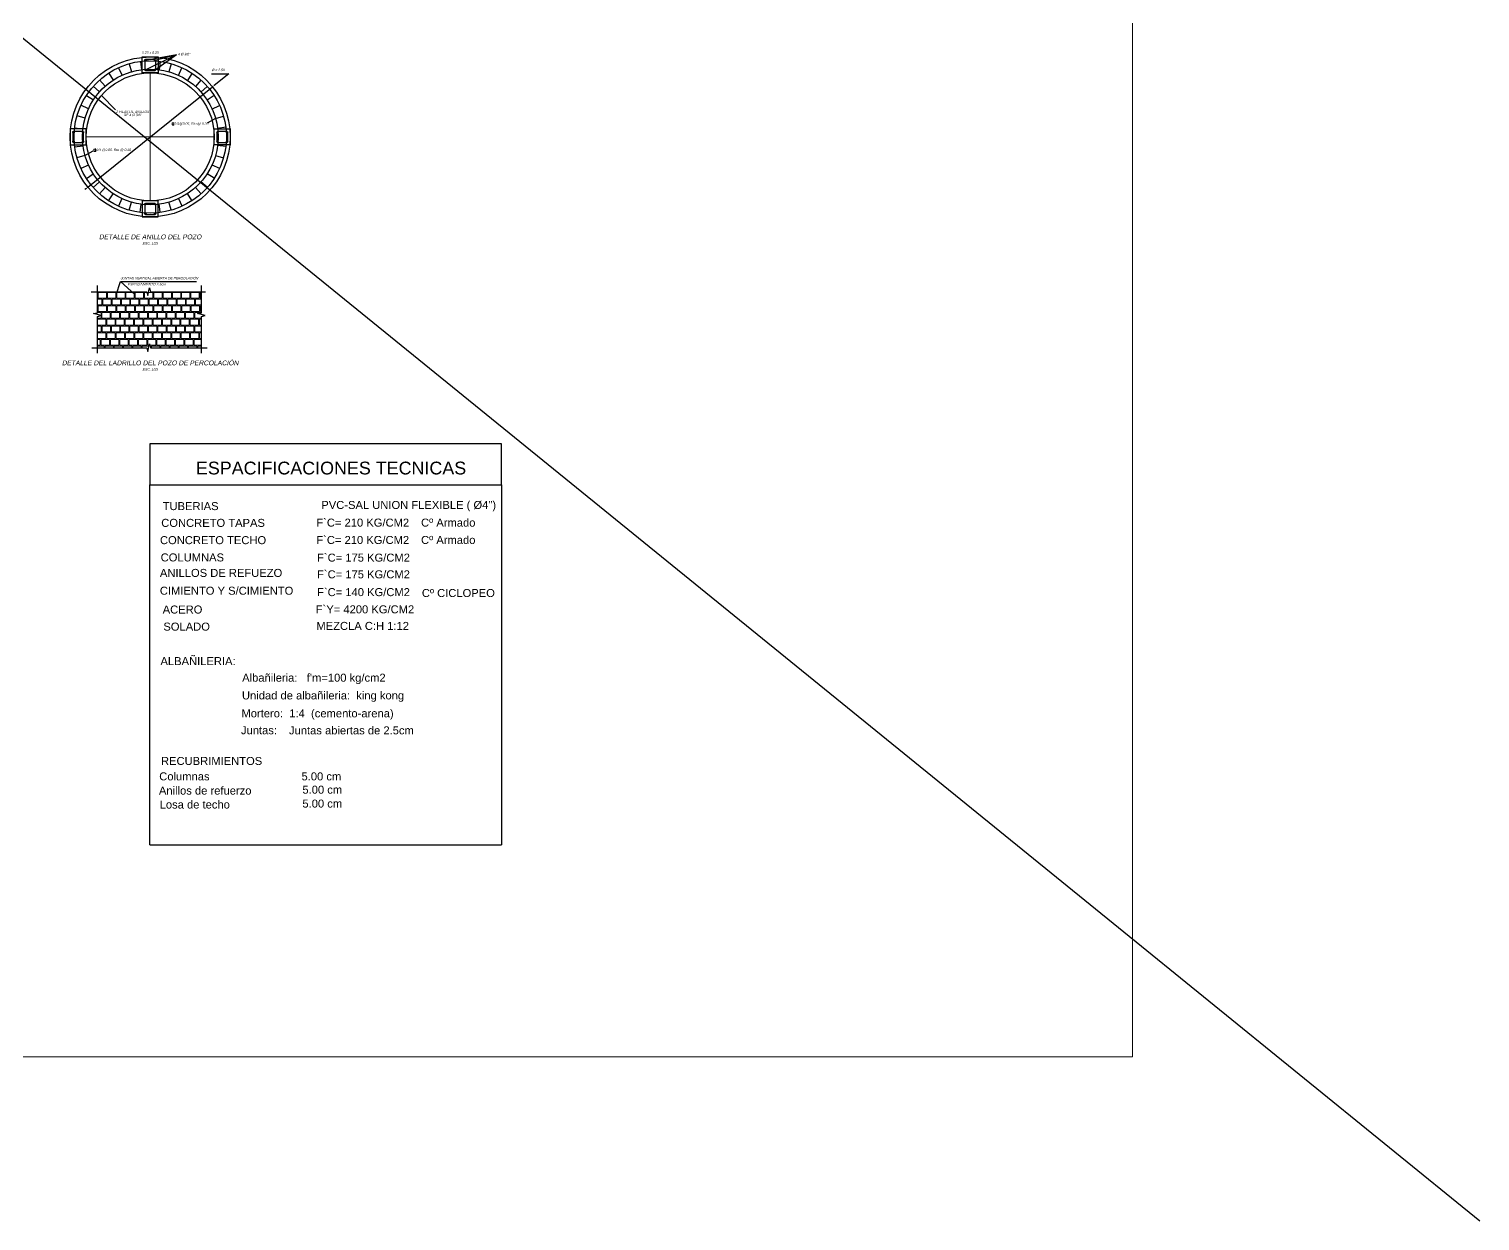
# Model space of a CAD drawing. Header units: metres. Extents: x 4293 to 4528, y 2596 to 2639.
# Drawn here: x 4312.76 to 4335.43, y 2603.11 to 2621.74 of the extents above; entities that cross this region are included whole.
import ezdxf
from ezdxf.enums import TextEntityAlignment as Align

# ---------------------------------------------------------------- set-up
doc = ezdxf.new("R2010")
doc.units = ezdxf.units.M
for name, color, linetype, lineweight in [('a. acero', 150, 'Continuous', 25), ('A. ESÈCIFICACIONES', 7, 'Continuous', 15), ('a. Ladrillos', 24, 'Continuous', 15), ('a. titulos', 106, 'Continuous', 25), ('A.Pen 0.3', 3, 'Continuous', 30), ('A.Texto', 180, 'Continuous', 5), ('CCC', 3, 'Continuous', 5), ('cimiento', 6, 'Continuous', 30), ('Cotas', 170, 'Continuous', 5), ('Sombreados', 8, 'Continuous', 5)]:
    doc.layers.add(name, color=color, linetype=linetype, lineweight=lineweight)
doc.styles.add('ARIAL', font='arial.ttf', dxfattribs={"oblique": 10})
doc.styles.add('Cotas', font='arial.ttf', dxfattribs={"height": 0.2})
doc.styles.get("Standard").update_dxf_attribs({"font": 'simplex.shx'})
doc.dimstyles.new('Esc 1-25', dxfattribs={"dimscale": 0.25, "dimtxt": 0.15, "dimasz": 0.125, "dimexe": 0.1, "dimexo": 0.1, "dimgap": 0.15, "dimtad": 2, "dimtih": 1, "dimtoh": 1, "dimzin": 4, "dimdsep": 46, "dimtxsty": 'ARIAL', "dimblk": 'ARCHTICK', "dimcen": 0.5, "dimdle": 0.1, "dimadec": 0, "dimazin": 0, "dimtfac": 1, "dimtofl": 0, "dimtmove": 2, "dimatfit": 3, "dimfxl": 1, "dimtolj": 1, "dimtzin": 0, "dimarcsym": 1})
doc.dimstyles.new('Esc 1-25$3', dxfattribs={"dimscale": 0.25, "dimtxt": 0.15, "dimasz": 0.125, "dimexe": 0.1, "dimexo": 0.1, "dimgap": 0.15, "dimtad": 2, "dimtih": 1, "dimtoh": 1, "dimzin": 1, "dimdsep": 46, "dimtxsty": 'ARIAL', "dimcen": 0.5, "dimdle": 0.1, "dimadec": 0, "dimazin": 0, "dimtfac": 1, "dimtmove": 0, "dimatfit": 3, "dimfxl": 1, "dimtolj": 1, "dimtzin": 0, "dimarcsym": 1})
doc.dimstyles.new('ISO-25', dxfattribs={"dimtxt": 0.1, "dimasz": 0.1, "dimexe": 0.1, "dimexo": 0.075, "dimgap": 0.08, "dimtad": 2, "dimtih": 1, "dimtoh": 1, "dimzin": 1, "dimtxsty": 'Standard', "dimblk": 'ARCHTICK', "dimcen": 2.5, "dimadec": 0, "dimazin": 0, "dimtfac": 1, "dimtmove": 0, "dimatfit": 3, "dimfxl": 1, "dimarcsym": 0})

# ---------------------------------------------------------------- blocks, each defined once
blk = doc.blocks.new('_ArchTick')
at = {"color": 0, "linetype": 'ByBlock', "const_width": 0.15}
blk.add_lwpolyline([(-0.5, -0.5), (0.5, 0.5)], dxfattribs=at)
blk = doc.blocks.new('*D597')
at = {"layer": 'Cotas', "color": 0, "lineweight": -2, "transparency": 16777216}
for p, q in [((4315.614, 2621.041), (4315.884, 2621.041)), ((4315.884, 2621.041), (4315.655, 2620.857)), ((4313.683, 2619.27), (4315.63, 2620.837)), ((4313.658, 2619.25), (4313.634, 2619.23))]:
    blk.add_line(p, q, dxfattribs=at)
at = {"layer": 'Cotas', "color": 0, "transparency": 16777216}
for points in [[(4315.651, 2620.861), (4315.658, 2620.853), (4315.63, 2620.837)], [(4313.655, 2619.254), (4313.662, 2619.246), (4313.683, 2619.27)]]:
    blk.add_solid(points, dxfattribs=at)
at = {"layer": 'Defpoints', "color": 0, "transparency": 16777216}
for p in [(4315.63, 2620.837), (4313.683, 2619.27)]:
    blk.add_point(p, dxfattribs=at)
at = {"layer": 'Cotas', "color": 0, "transparency": 16777216, "insert": (4315.717, 2621.099), "char_height": 0.0375, "attachment_point": 5, "style": 'ARIAL'}
blk.add_mtext('\\A1;%%C = 2.50', dxfattribs=at)

msp = doc.modelspace()

# ---------------------------------------------------------------- linework, layer by layer
at = {"ltscale": 0.5}
msp.add_lwpolyline([(4292.643, 2637.855), (4335.43, 2603.115)], dxfattribs=at)
at = {"layer": 'a. acero'}
for p, q in [((4314.216, 2621.017), (4314.162, 2621.136)), ((4314.328, 2621.197), (4314.364, 2621.072)), ((4314.502, 2621.233), (4314.519, 2621.104)), ((4314.812, 2621.229), (4314.795, 2621.1)), ((4314.985, 2621.193), (4314.949, 2621.068)), ((4315.098, 2621.013), (4315.152, 2621.131)), ((4313.866, 2620.943), (4313.952, 2620.846)), ((4314.007, 2621.05), (4314.078, 2620.941)), ((4315.307, 2621.046), (4315.236, 2620.937)), ((4315.448, 2620.938), (4315.361, 2620.841)), ((4313.66, 2620.703), (4313.768, 2620.632)), ((4313.767, 2620.844), (4313.864, 2620.757)), ((4315.546, 2620.839), (4315.449, 2620.753)), ((4315.654, 2620.699), (4315.545, 2620.628)), ((4313.692, 2620.494), (4313.574, 2620.548)), ((4315.621, 2620.489), (4315.739, 2620.543)), ((4313.475, 2620.196), (4313.604, 2620.18)), ((4313.638, 2620.346), (4313.513, 2620.382)), ((4315.676, 2620.341), (4315.801, 2620.377)), ((4315.837, 2620.204), (4315.708, 2620.187)), ((4313.475, 2619.899), (4313.604, 2619.916)), ((4313.636, 2619.761), (4313.511, 2619.725)), ((4315.676, 2619.765), (4315.801, 2619.729)), ((4315.837, 2619.902), (4315.708, 2619.919)), ((4313.691, 2619.613), (4313.573, 2619.559)), ((4315.621, 2619.617), (4315.739, 2619.563)), ((4313.658, 2619.404), (4313.767, 2619.475)), ((4313.766, 2619.263), (4313.863, 2619.349)), ((4315.546, 2619.266), (4315.449, 2619.353)), ((4315.654, 2619.407), (4315.545, 2619.478)), ((4313.865, 2619.164), (4313.951, 2619.261)), ((4314.006, 2619.056), (4314.077, 2619.165)), ((4314.215, 2619.089), (4314.161, 2618.971)), ((4315.097, 2619.093), (4315.151, 2618.975)), ((4315.307, 2619.06), (4315.236, 2619.169)), ((4315.448, 2619.168), (4315.361, 2619.265)), ((4314.327, 2618.91), (4314.363, 2619.035)), ((4314.5, 2618.874), (4314.517, 2619.002)), ((4314.812, 2618.877), (4314.795, 2619.006)), ((4314.985, 2618.913), (4314.949, 2619.038))]:
    msp.add_line(p, q, dxfattribs=at)
for points in [[(4314.571, 2621.254), (4314.571, 2621.103)], [(4314.732, 2621.263), (4314.581, 2621.263)], [(4314.741, 2621.103), (4314.741, 2621.254)], [(4314.581, 2621.093), (4314.732, 2621.093)], [(4313.446, 2620.129), (4313.446, 2619.978)], [(4313.607, 2620.138), (4313.456, 2620.138)], [(4313.456, 2619.968), (4313.607, 2619.968)], [(4313.616, 2619.978), (4313.616, 2620.129)], [(4315.696, 2620.129), (4315.696, 2619.978)], [(4315.857, 2620.138), (4315.706, 2620.138)], [(4315.706, 2619.968), (4315.857, 2619.968)], [(4315.866, 2619.978), (4315.866, 2620.129)], [(4314.571, 2619.004), (4314.571, 2618.853)], [(4314.732, 2619.013), (4314.581, 2619.013)], [(4314.581, 2618.843), (4314.732, 2618.843)], [(4314.741, 2618.853), (4314.741, 2619.004)]]:
    msp.add_lwpolyline(points, dxfattribs=at)
for centre, radius in [((4314.656, 2620.053), 1.19), ((4314.656, 2620.053), 1.06), ((4314.581, 2621.254), 0.00953), ((4314.581, 2621.103), 0.00953), ((4314.732, 2621.254), 0.00953), ((4314.732, 2621.103), 0.00953), ((4313.456, 2620.129), 0.00953), ((4313.456, 2619.978), 0.00953), ((4313.607, 2620.129), 0.00953), ((4313.607, 2619.978), 0.00953), ((4315.706, 2620.129), 0.00953), ((4315.706, 2619.978), 0.00953), ((4315.857, 2620.129), 0.00953), ((4315.857, 2619.978), 0.00953), ((4314.581, 2619.004), 0.00953), ((4314.581, 2618.853), 0.00953), ((4314.732, 2619.004), 0.00953), ((4314.732, 2618.853), 0.00953)]:
    msp.add_circle(centre, radius, dxfattribs=at)
at = {"layer": 'a. Ladrillos'}
for points in [[(4313.831, 2617.519), (4313.9, 2617.519), (4313.9, 2617.429), (4313.831, 2617.429)], [(4313.842, 2617.624), (4313.972, 2617.624), (4313.972, 2617.534), (4313.842, 2617.534), (4313.842, 2617.624)], [(4313.915, 2617.519), (4314.045, 2617.519), (4314.045, 2617.429), (4313.915, 2617.429), (4313.915, 2617.519)], [(4313.987, 2617.624), (4314.117, 2617.624), (4314.117, 2617.534), (4313.987, 2617.534), (4313.987, 2617.624)], [(4314.06, 2617.519), (4314.19, 2617.519), (4314.19, 2617.429), (4314.06, 2617.429), (4314.06, 2617.519)], [(4314.132, 2617.624), (4314.262, 2617.624), (4314.262, 2617.534), (4314.132, 2617.534), (4314.132, 2617.624)], [(4314.205, 2617.519), (4314.335, 2617.519), (4314.335, 2617.429), (4314.205, 2617.429), (4314.205, 2617.519)], [(4314.277, 2617.624), (4314.407, 2617.624), (4314.407, 2617.534), (4314.277, 2617.534), (4314.277, 2617.624)], [(4314.35, 2617.519), (4314.48, 2617.519), (4314.48, 2617.429), (4314.35, 2617.429), (4314.35, 2617.519)], [(4314.422, 2617.624), (4314.552, 2617.624), (4314.552, 2617.534), (4314.422, 2617.534), (4314.422, 2617.624)], [(4314.495, 2617.519), (4314.625, 2617.519), (4314.625, 2617.429), (4314.495, 2617.429), (4314.495, 2617.519)], [(4314.567, 2617.624), (4314.604, 2617.624)], [(4314.629, 2617.624), (4314.697, 2617.624), (4314.697, 2617.534), (4314.567, 2617.534), (4314.567, 2617.624)], [(4314.64, 2617.519), (4314.77, 2617.519), (4314.77, 2617.429), (4314.64, 2617.429), (4314.64, 2617.519)], [(4314.712, 2617.624), (4314.842, 2617.624), (4314.842, 2617.534), (4314.712, 2617.534), (4314.712, 2617.624)], [(4314.785, 2617.519), (4314.915, 2617.519), (4314.915, 2617.429), (4314.785, 2617.429), (4314.785, 2617.519)], [(4314.857, 2617.624), (4314.987, 2617.624), (4314.987, 2617.534), (4314.857, 2617.534), (4314.857, 2617.624)], [(4314.93, 2617.519), (4315.06, 2617.519), (4315.06, 2617.429), (4314.93, 2617.429), (4314.93, 2617.519)], [(4315.002, 2617.624), (4315.132, 2617.624), (4315.132, 2617.534), (4315.002, 2617.534), (4315.002, 2617.624)], [(4315.075, 2617.519), (4315.205, 2617.519), (4315.205, 2617.429), (4315.075, 2617.429), (4315.075, 2617.519)], [(4315.147, 2617.624), (4315.277, 2617.624), (4315.277, 2617.534), (4315.147, 2617.534), (4315.147, 2617.624)], [(4315.22, 2617.519), (4315.35, 2617.519), (4315.35, 2617.429), (4315.22, 2617.429), (4315.22, 2617.519)], [(4315.292, 2617.624), (4315.422, 2617.624), (4315.422, 2617.534), (4315.292, 2617.534), (4315.292, 2617.624)], [(4315.365, 2617.519), (4315.456, 2617.519)], [(4315.456, 2617.429), (4315.365, 2617.429), (4315.365, 2617.519)], [(4315.437, 2617.624), (4315.456, 2617.624)], [(4315.456, 2617.534), (4315.437, 2617.534), (4315.437, 2617.624)], [(4313.831, 2617.309), (4313.887, 2617.309), (4313.887, 2617.219), (4313.831, 2617.219)], [(4313.844, 2617.414), (4313.974, 2617.414), (4313.974, 2617.324), (4313.844, 2617.324), (4313.844, 2617.414)], [(4313.902, 2617.309), (4314.032, 2617.309), (4314.032, 2617.219), (4313.902, 2617.219), (4313.902, 2617.309)], [(4313.989, 2617.414), (4314.119, 2617.414), (4314.119, 2617.324), (4313.989, 2617.324), (4313.989, 2617.414)], [(4314.047, 2617.309), (4314.177, 2617.309), (4314.177, 2617.219), (4314.047, 2617.219), (4314.047, 2617.309)], [(4314.134, 2617.414), (4314.264, 2617.414), (4314.264, 2617.324), (4314.134, 2617.324), (4314.134, 2617.414)], [(4314.192, 2617.309), (4314.322, 2617.309), (4314.322, 2617.219), (4314.192, 2617.219), (4314.192, 2617.309)], [(4314.279, 2617.414), (4314.409, 2617.414), (4314.409, 2617.324), (4314.279, 2617.324), (4314.279, 2617.414)], [(4314.337, 2617.309), (4314.467, 2617.309), (4314.467, 2617.219), (4314.337, 2617.219), (4314.337, 2617.309)], [(4314.424, 2617.414), (4314.554, 2617.414), (4314.554, 2617.324), (4314.424, 2617.324), (4314.424, 2617.414)], [(4314.482, 2617.309), (4314.612, 2617.309), (4314.612, 2617.219), (4314.482, 2617.219), (4314.482, 2617.309)], [(4314.569, 2617.414), (4314.699, 2617.414), (4314.699, 2617.324), (4314.569, 2617.324), (4314.569, 2617.414)], [(4314.627, 2617.309), (4314.757, 2617.309), (4314.757, 2617.219), (4314.627, 2617.219), (4314.627, 2617.309)], [(4314.714, 2617.414), (4314.844, 2617.414), (4314.844, 2617.324), (4314.714, 2617.324), (4314.714, 2617.414)], [(4314.772, 2617.309), (4314.902, 2617.309), (4314.902, 2617.219), (4314.772, 2617.219), (4314.772, 2617.309)], [(4314.859, 2617.414), (4314.989, 2617.414), (4314.989, 2617.324), (4314.859, 2617.324), (4314.859, 2617.414)], [(4314.917, 2617.309), (4315.047, 2617.309), (4315.047, 2617.219), (4314.917, 2617.219), (4314.917, 2617.309)], [(4315.004, 2617.414), (4315.134, 2617.414), (4315.134, 2617.324), (4315.004, 2617.324), (4315.004, 2617.414)], [(4315.062, 2617.309), (4315.192, 2617.309), (4315.192, 2617.219), (4315.062, 2617.219), (4315.062, 2617.309)], [(4315.149, 2617.414), (4315.279, 2617.414), (4315.279, 2617.324), (4315.149, 2617.324), (4315.149, 2617.414)], [(4315.207, 2617.309), (4315.337, 2617.309), (4315.337, 2617.219), (4315.207, 2617.219), (4315.207, 2617.309)], [(4315.294, 2617.414), (4315.424, 2617.414), (4315.424, 2617.324), (4315.294, 2617.324), (4315.294, 2617.414)], [(4315.352, 2617.309), (4315.456, 2617.309)], [(4315.456, 2617.219), (4315.352, 2617.219), (4315.352, 2617.309)], [(4315.439, 2617.414), (4315.456, 2617.414)], [(4315.456, 2617.324), (4315.439, 2617.324), (4315.439, 2617.414)], [(4315.482, 2617.271), (4315.482, 2617.253)], [(4313.831, 2617.204), (4313.961, 2617.204), (4313.961, 2617.114), (4313.831, 2617.114), (4313.831, 2617.204)], [(4313.831, 2617.099), (4313.889, 2617.099), (4313.889, 2617.009), (4313.831, 2617.009)], [(4313.904, 2617.099), (4314.034, 2617.099), (4314.034, 2617.009), (4313.904, 2617.009), (4313.904, 2617.099)], [(4313.976, 2617.204), (4314.106, 2617.204), (4314.106, 2617.114), (4313.976, 2617.114), (4313.976, 2617.204)], [(4314.049, 2617.099), (4314.179, 2617.099), (4314.179, 2617.009), (4314.049, 2617.009), (4314.049, 2617.099)], [(4314.121, 2617.204), (4314.251, 2617.204), (4314.251, 2617.114), (4314.121, 2617.114), (4314.121, 2617.204)], [(4314.194, 2617.099), (4314.324, 2617.099), (4314.324, 2617.009), (4314.194, 2617.009), (4314.194, 2617.099)], [(4314.266, 2617.204), (4314.396, 2617.204), (4314.396, 2617.114), (4314.266, 2617.114), (4314.266, 2617.204)], [(4314.339, 2617.099), (4314.469, 2617.099), (4314.469, 2617.009), (4314.339, 2617.009), (4314.339, 2617.099)], [(4314.411, 2617.204), (4314.541, 2617.204), (4314.541, 2617.114), (4314.411, 2617.114), (4314.411, 2617.204)], [(4314.484, 2617.099), (4314.614, 2617.099), (4314.614, 2617.009), (4314.484, 2617.009), (4314.484, 2617.099)], [(4314.556, 2617.204), (4314.686, 2617.204), (4314.686, 2617.114), (4314.556, 2617.114), (4314.556, 2617.204)], [(4314.629, 2617.099), (4314.759, 2617.099), (4314.759, 2617.009), (4314.629, 2617.009), (4314.629, 2617.099)], [(4314.701, 2617.204), (4314.831, 2617.204), (4314.831, 2617.114), (4314.701, 2617.114), (4314.701, 2617.204)], [(4314.774, 2617.099), (4314.904, 2617.099), (4314.904, 2617.009), (4314.774, 2617.009), (4314.774, 2617.099)], [(4314.846, 2617.204), (4314.976, 2617.204), (4314.976, 2617.114), (4314.846, 2617.114), (4314.846, 2617.204)], [(4314.919, 2617.099), (4315.049, 2617.099), (4315.049, 2617.009), (4314.919, 2617.009), (4314.919, 2617.099)], [(4314.991, 2617.204), (4315.121, 2617.204), (4315.121, 2617.114), (4314.991, 2617.114), (4314.991, 2617.204)], [(4315.064, 2617.099), (4315.194, 2617.099), (4315.194, 2617.009), (4315.064, 2617.009), (4315.064, 2617.099)], [(4315.136, 2617.204), (4315.266, 2617.204), (4315.266, 2617.114), (4315.136, 2617.114), (4315.136, 2617.204)], [(4315.209, 2617.099), (4315.339, 2617.099), (4315.339, 2617.009), (4315.209, 2617.009), (4315.209, 2617.099)], [(4315.281, 2617.204), (4315.411, 2617.204), (4315.411, 2617.114), (4315.281, 2617.114), (4315.281, 2617.204)], [(4315.354, 2617.099), (4315.456, 2617.099)], [(4315.456, 2617.009), (4315.354, 2617.009), (4315.354, 2617.099)], [(4315.426, 2617.204), (4315.456, 2617.204)], [(4315.456, 2617.114), (4315.426, 2617.114), (4315.426, 2617.204)], [(4313.831, 2616.889), (4313.876, 2616.889), (4313.876, 2616.799), (4313.831, 2616.799)], [(4313.833, 2616.994), (4313.963, 2616.994), (4313.963, 2616.904), (4313.833, 2616.904), (4313.833, 2616.994)], [(4313.891, 2616.889), (4314.021, 2616.889), (4314.021, 2616.799), (4313.891, 2616.799), (4313.891, 2616.889)], [(4313.978, 2616.994), (4314.108, 2616.994), (4314.108, 2616.904), (4313.978, 2616.904), (4313.978, 2616.994)], [(4314.036, 2616.889), (4314.166, 2616.889), (4314.166, 2616.799), (4314.036, 2616.799), (4314.036, 2616.889)], [(4314.123, 2616.994), (4314.253, 2616.994), (4314.253, 2616.904), (4314.123, 2616.904), (4314.123, 2616.994)], [(4314.181, 2616.889), (4314.311, 2616.889), (4314.311, 2616.799), (4314.181, 2616.799), (4314.181, 2616.889)], [(4314.268, 2616.994), (4314.398, 2616.994), (4314.398, 2616.904), (4314.268, 2616.904), (4314.268, 2616.994)], [(4314.326, 2616.889), (4314.456, 2616.889), (4314.456, 2616.799), (4314.326, 2616.799), (4314.326, 2616.889)], [(4314.413, 2616.994), (4314.543, 2616.994), (4314.543, 2616.904), (4314.413, 2616.904), (4314.413, 2616.994)], [(4314.471, 2616.889), (4314.601, 2616.889), (4314.601, 2616.799), (4314.471, 2616.799), (4314.471, 2616.889)], [(4314.558, 2616.994), (4314.688, 2616.994), (4314.688, 2616.904), (4314.558, 2616.904), (4314.558, 2616.994)], [(4314.616, 2616.889), (4314.746, 2616.889), (4314.746, 2616.799), (4314.616, 2616.799), (4314.616, 2616.889)], [(4314.703, 2616.994), (4314.833, 2616.994), (4314.833, 2616.904), (4314.703, 2616.904), (4314.703, 2616.994)], [(4314.761, 2616.889), (4314.891, 2616.889), (4314.891, 2616.799), (4314.761, 2616.799), (4314.761, 2616.889)], [(4314.848, 2616.994), (4314.978, 2616.994), (4314.978, 2616.904), (4314.848, 2616.904), (4314.848, 2616.994)], [(4314.906, 2616.889), (4315.036, 2616.889), (4315.036, 2616.799), (4314.906, 2616.799), (4314.906, 2616.889)], [(4314.993, 2616.994), (4315.123, 2616.994), (4315.123, 2616.904), (4314.993, 2616.904), (4314.993, 2616.994)], [(4315.051, 2616.889), (4315.181, 2616.889), (4315.181, 2616.799), (4315.051, 2616.799), (4315.051, 2616.889)], [(4315.138, 2616.994), (4315.268, 2616.994), (4315.268, 2616.904), (4315.138, 2616.904), (4315.138, 2616.994)], [(4315.196, 2616.889), (4315.326, 2616.889), (4315.326, 2616.799), (4315.196, 2616.799), (4315.196, 2616.889)], [(4315.283, 2616.994), (4315.413, 2616.994), (4315.413, 2616.904), (4315.283, 2616.904), (4315.283, 2616.994)], [(4315.341, 2616.889), (4315.456, 2616.889)], [(4315.456, 2616.799), (4315.341, 2616.799), (4315.341, 2616.889)], [(4315.428, 2616.994), (4315.456, 2616.994)], [(4315.456, 2616.904), (4315.428, 2616.904), (4315.428, 2616.994)], [(4313.831, 2616.784), (4313.935, 2616.784), (4313.935, 2616.76)], [(4313.95, 2616.784), (4314.08, 2616.784), (4314.08, 2616.76)], [(4313.95, 2616.76), (4313.95, 2616.784)], [(4314.095, 2616.784), (4314.225, 2616.784), (4314.225, 2616.76)], [(4314.095, 2616.76), (4314.095, 2616.784)], [(4314.24, 2616.784), (4314.37, 2616.784), (4314.37, 2616.76)], [(4314.24, 2616.76), (4314.24, 2616.784)], [(4314.385, 2616.784), (4314.515, 2616.784), (4314.515, 2616.76)], [(4314.385, 2616.76), (4314.385, 2616.784)], [(4314.53, 2616.784), (4314.637, 2616.784)], [(4314.53, 2616.76), (4314.53, 2616.784)], [(4314.655, 2616.784), (4314.66, 2616.784), (4314.66, 2616.768)], [(4314.675, 2616.784), (4314.805, 2616.784), (4314.805, 2616.76)], [(4314.675, 2616.76), (4314.675, 2616.784)], [(4314.82, 2616.784), (4314.95, 2616.784), (4314.95, 2616.76)], [(4314.82, 2616.76), (4314.82, 2616.784)], [(4314.965, 2616.784), (4315.095, 2616.784), (4315.095, 2616.76)], [(4314.965, 2616.76), (4314.965, 2616.784)], [(4315.11, 2616.784), (4315.24, 2616.784), (4315.24, 2616.76)], [(4315.11, 2616.76), (4315.11, 2616.784)], [(4315.255, 2616.784), (4315.385, 2616.784), (4315.385, 2616.76)], [(4315.255, 2616.76), (4315.255, 2616.784)], [(4315.4, 2616.784), (4315.456, 2616.784)], [(4315.4, 2616.76), (4315.4, 2616.784)]]:
    msp.add_lwpolyline(points, dxfattribs=at)
at = {"layer": 'A.Pen 0.3'}
msp.add_lwpolyline([(4314.652, 2614.615), (4320.143, 2614.615), (4320.143, 2615.257), (4314.652, 2615.257)], close=True, dxfattribs=at)
for points in [[(4314.652, 2608.991), (4314.652, 2614.615), (4320.143, 2614.615), (4320.143, 2608.991)], [(4314.652, 2608.991), (4320.143, 2608.991)]]:
    msp.add_lwpolyline(points, dxfattribs=at)
at = {"layer": 'A.Texto'}
for p, q in [((4314.998, 2620.242), (4314.998, 2620.273)), ((4314.998, 2620.273), (4315.027, 2620.273)), ((4315.023, 2620.242), (4314.998, 2620.242)), ((4315.027, 2620.238), (4315.002, 2620.238)), ((4315.023, 2620.281), (4315.023, 2620.242)), ((4315.027, 2620.273), (4315.027, 2620.238)), ((4313.775, 2619.832), (4313.775, 2619.863)), ((4313.775, 2619.863), (4313.805, 2619.863)), ((4313.8, 2619.832), (4313.775, 2619.832)), ((4313.805, 2619.827), (4313.78, 2619.827)), ((4313.8, 2619.871), (4313.8, 2619.832)), ((4313.805, 2619.863), (4313.805, 2619.827))]:
    msp.add_line(p, q, dxfattribs=at)
at = {"layer": 'CCC'}
msp.add_lwpolyline([(4297.431, 2633.394), (4330, 2633.394), (4330, 2605.679), (4297.431, 2605.679)], close=True, dxfattribs=at)
at = {"layer": 'cimiento'}
for points in [[(4314.781, 2621.053), (4314.531, 2621.053), (4314.531, 2621.303), (4314.781, 2621.303)], [(4313.656, 2619.928), (4313.656, 2620.178), (4313.406, 2620.178), (4313.406, 2619.928)], [(4315.656, 2619.928), (4315.656, 2620.178), (4315.906, 2620.178), (4315.906, 2619.928)], [(4314.781, 2619.053), (4314.531, 2619.053), (4314.531, 2618.803), (4314.781, 2618.803)]]:
    msp.add_lwpolyline(points, close=True, dxfattribs=at)
for points in [[(4313.733, 2617.635), (4314.601, 2617.635), (4314.616, 2617.575), (4314.646, 2617.695), (4314.661, 2617.635), (4315.521, 2617.635)], [(4313.831, 2616.673), (4313.831, 2617.247), (4313.891, 2617.262), (4313.771, 2617.292), (4313.831, 2617.307), (4313.831, 2617.734)], [(4315.456, 2616.673), (4315.456, 2617.247), (4315.516, 2617.262), (4315.396, 2617.292), (4315.456, 2617.307), (4315.456, 2617.734)], [(4313.745, 2616.76), (4314.601, 2616.76), (4314.616, 2616.7), (4314.646, 2616.82), (4314.661, 2616.76), (4315.543, 2616.76)]]:
    msp.add_lwpolyline(points, dxfattribs=at)
for radius in [1.25, 1]:
    msp.add_circle((4314.656, 2620.053), radius, dxfattribs=at)
at = {"layer": 'Sombreados'}
for p, q in [((4314.656, 2621.053), (4314.656, 2619.053)), ((4313.656, 2620.053), (4315.656, 2620.053))]:
    msp.add_line(p, q, dxfattribs=at)

# ---------------------------------------------------------------- texts
at = {"layer": 'A. ESÈCIFICACIONES', "color": 70, "attachment_point": 5, "style": 'Cotas'}
for s, insert, char_height in [('ESPACIFICACIONES TECNICAS', (4317.481, 2614.878), 0.2), ('TUBERIAS', (4315.287, 2614.284), 0.125), ('PVC-SAL UNION FLEXIBLE ( Ø4")', (4318.694, 2614.284), 0.125), ('CONCRETO TAPAS', (4315.638, 2614.022), 0.125), ('F`C= 210 KG/CM2', (4317.976, 2614.026), 0.125), ('Cº Armado', (4319.312, 2614.026), 0.125), ('CONCRETO TECHO', (4315.638, 2613.752), 0.125), ('F`C= 210 KG/CM2', (4317.976, 2613.755), 0.125), ('Cº Armado', (4319.312, 2613.755), 0.125), ('COLUMNAS', (4315.314, 2613.482), 0.125), ('F`C= 175 KG/CM2', (4317.988, 2613.479), 0.125), ('ANILLOS DE REFUEZO', (4315.763, 2613.24), 0.125), ('F`C= 175 KG/CM2', (4317.988, 2613.218), 0.125), ('CIMIENTO Y S/CIMIENTO', (4315.849, 2612.962), 0.125), ('F`C= 140 KG/CM2', (4317.988, 2612.94), 0.125), ('Cº CICLOPEO', (4319.47, 2612.926), 0.125), ('ACERO ', (4315.161, 2612.668), 0.125), ('F`Y= 4200 KG/CM2', (4318.011, 2612.671), 0.125), ('SOLADO', (4315.225, 2612.401), 0.125), ('MEZCLA C:H 1:12', (4317.975, 2612.412), 0.125), ('ALBAÑILERIA:', (4315.403, 2611.863), 0.125), ("Albañileria:   f'm=100 kg/cm2", (4317.213, 2611.585), 0.125), ('Unidad de albañileria:  king kong', (4317.356, 2611.308), 0.125), ('Mortero:  1:4  (cemento-arena)', (4317.27, 2611.028), 0.125), ('Juntas:', (4316.355, 2610.782), 0.125), ('Juntas abiertas de 2.5cm', (4317.799, 2610.78), 0.125), ('RECUBRIMIENTOS', (4315.615, 2610.302), 0.125), ('Columnas', (4315.19, 2610.061), 0.125), ('5.00 cm', (4317.33, 2610.061), 0.125), ('Anillos de refuerzo', (4315.515, 2609.839), 0.125), ('5.00 cm', (4317.344, 2609.853), 0.125), ('Losa de techo', (4315.352, 2609.621), 0.125), ('5.00 cm', (4317.344, 2609.636), 0.125)]:
    msp.add_mtext(s, dxfattribs=dict(at, insert=insert, char_height=char_height))
at = {"layer": 'a. titulos', "style": 'ARIAL', "oblique": 10}
for s, height, p in [('DETALLE DE ANILLO DEL POZO', 0.075, (4314.656, 2618.491)), ('ESC. 1/25', 0.038, (4314.656, 2618.391)), ('DETALLE DEL LADRILLO DEL POZO DE PERCOLACIÓN', 0.075, (4314.656, 2616.522)), ('ESC. 1/25', 0.038, (4314.656, 2616.422))]:
    msp.add_text(s, height=height, dxfattribs=at).set_placement(p, align=Align.MIDDLE_CENTER)
at = {"layer": 'A.Texto', "ltscale": 0.005, "style": 'ARIAL', "oblique": 10}
for s, p in [('0.25 x 0.25', (4314.656, 2621.372)), ('4 %%C 3/8"', (4315.183, 2621.348)), ('2 FILAS DE ANILLOS', (4314.38, 2620.447)), ('DE 4 %%C 3/8"', (4314.38, 2620.397)), ('1/4@0.05, Rto @ 0.20', (4315.298, 2620.262)), ('1/4 @0.05, Rto @ 0.20', (4314.082, 2619.852))]:
    msp.add_text(s, height=0.038, dxfattribs=at).set_placement(p, align=Align.MIDDLE_CENTER)
for s, p in [('JUNTAS VERTICAL ABIERTA DE PERCOLACIÓN', (4314.193, 2617.846)), ('ESPACIAMIENTO 2.5cm', (4314.303, 2617.751))]:
    msp.add_text(s, height=0.038, dxfattribs=at).set_placement(p, align=Align.MIDDLE_LEFT)

# ---------------------------------------------------------------- dimensions: what is measured, and where the dimension line sits
at = {"layer": 'Cotas'}
dim = msp.add_diameter_dim_2p(p1=(4313.683, 2619.27), p2=(4315.63, 2620.837), dimstyle='Esc 1-25$3', override={"dimpost": '%%C = <>'}, dxfattribs=at)
dim.commit()
dim.dimension.update_dxf_attribs({"geometry": '*D597', "text_midpoint": (4315.717, 2621.041), "dimtype": 163})

# ---------------------------------------------------------------- leaders
at = {"layer": 'A.Texto', "ltscale": 0.005}
for points, dimstyle, override in [([(4314.581, 2621.254), (4315.067, 2621.343)], 'Esc 1-25', {"dimgap": 0.15, "dimtad": 0}), ([(4314.581, 2621.103), (4315.067, 2621.343)], 'Esc 1-25', {"dimgap": 0.15, "dimtad": 0}), ([(4314.732, 2621.254), (4315.067, 2621.343)], 'Esc 1-25', {"dimgap": 0.15, "dimtad": 0}), ([(4314.732, 2621.103), (4315.067, 2621.343)], 'Esc 1-25', {"dimgap": 0.15, "dimtad": 0}), ([(4313.893, 2620.699), (4314.116, 2620.476)], 'Esc 1-25', {"dimgap": 0.15, "dimtad": 0}), ([(4315.676, 2620.341), (4315.548, 2620.266)], 'Esc 1-25', {"dimgap": 0.15, "dimtad": 0}), ([(4313.636, 2619.761), (4313.764, 2619.836)], 'Esc 1-25', {"dimgap": 0.15, "dimtad": 0}), ([(4314.124, 2617.588), (4314.193, 2617.793), (4315.377, 2617.793)], 'ISO-25', {"dimasz": 0.02, "dimtad": 0}), ([(4314.416, 2617.593), (4314.193, 2617.793)], 'ISO-25', {"dimasz": 0.02, "dimtad": 0})]:
    msp.add_leader(points, dimstyle=dimstyle, override=override, dxfattribs=at)

doc.saveas('drawing.dxf')
